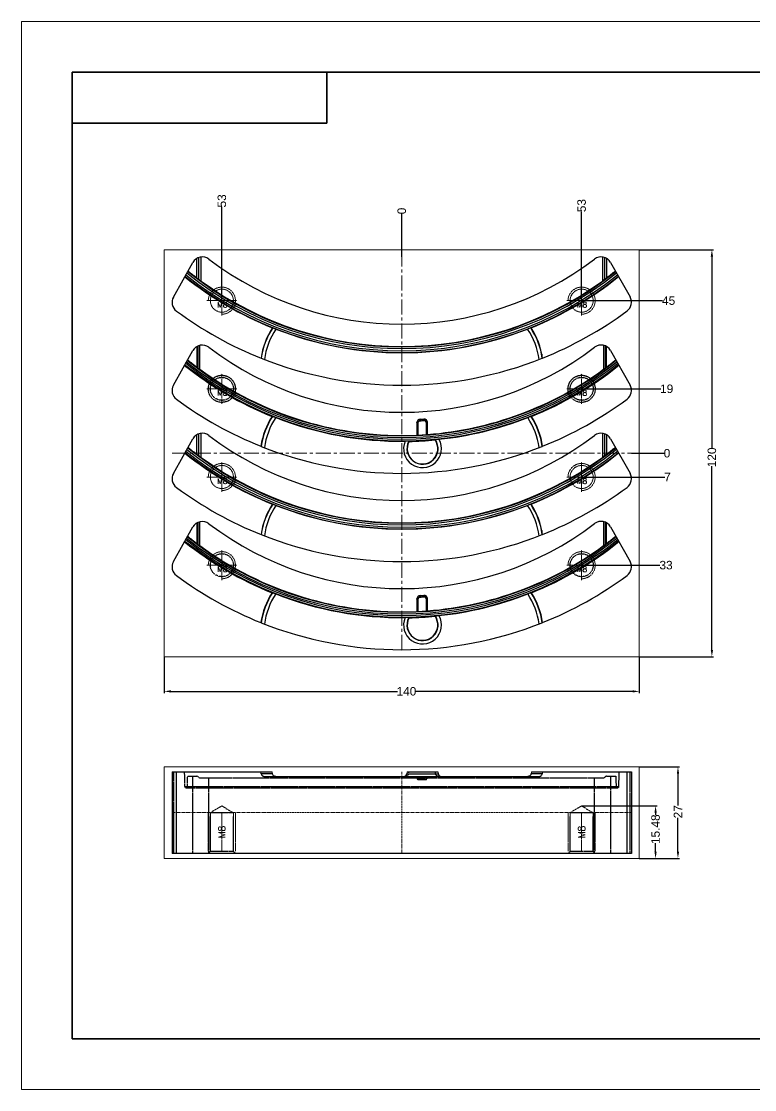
# Model space of a CAD drawing. Header units: inches. Extents: x -1272 to 960, y 895 to 1216.
# Drawn here: x -1272.2 to -1056.1, y 901 to 1216 of the extents above; entities that cross this region are included whole.
import ezdxf
from ezdxf.enums import TextEntityAlignment as Align

# ---------------------------------------------------------------- set-up
doc = ezdxf.new("R2010")
doc.units = ezdxf.units.IN
doc.header["$MEASUREMENT"] = 0
doc.linetypes.add('CENTER', pattern=[0.6, 0.375, -0.075, 0.075, -0.075])
doc.linetypes.add('HIDDEN', pattern=[0.2, 0.1, -0.1])
doc.layers.add('23', color=7, linetype='Continuous')
doc.layers.add('25', color=7, linetype='Continuous')
for name, color, linetype, lineweight in [('dim', 82, 'Continuous', 9), ('screw', 33, 'Continuous', 13), ('文字层', 3, 'Continuous', 18), ('粗实线层', 7, 'Continuous', 35), ('细实线层', 7, 'Continuous', 18)]:
    doc.layers.add(name, color=color, linetype=linetype, lineweight=lineweight)
doc.styles.get("Standard").update_dxf_attribs({"font": 'arial.ttf'})
doc.styles.add('TXT', font='txt.shx', dxfattribs={"bigfont": 'gbcbig.shx'})
doc.styles.add('标准', font='FSGB2312.ttf', dxfattribs={"width": 0.667})
doc.dimstyles.new('副本 STANDARD', dxfattribs={"dimtxt": 6, "dimasz": 4, "dimexe": 2, "dimexo": 0, "dimgap": 0, "dimtad": 0, "dimdsep": 46, "dimlunit": 6, "dimtxsty": 'Standard', "dimcen": 0, "dimclrd": 4, "dimclre": 4, "dimclrt": 6, "dimazin": 2, "dimtfac": 2, "dimtofl": 0, "dimtmove": 1, "dimatfit": 3, "dimfxl": 0, "dimtolj": 1, "dimtzin": 0, "dimarcsym": 0})

# ---------------------------------------------------------------- blocks, each defined once
blk = doc.blocks.new('screw_m8_g')
at = {"layer": 'screw', "color": 1, "linetype": 'CENTER', "ltscale": 0.248791}
for p, q in [((0, -4.4), (0, 4.4)), ((-4.4, 0), (4.4, 0))]:
    blk.add_line(p, q, dxfattribs=at)
at = {"layer": 'screw', "color": 33, "linetype": 'HIDDEN', "ltscale": 0.248791}
blk.add_circle((0, 0), 3.4, dxfattribs=at)
at = {"layer": 'screw', "color": 92, "linetype": 'HIDDEN', "ltscale": 0.248791}
blk.add_arc((0, 0), 4, 270, 180, dxfattribs=at)
at = {"layer": 'screw', "color": 6, "style": 'TXT'}
blk.add_text('M8', height=1.6, dxfattribs=at).set_placement((-1.36, -2))
blk = doc.blocks.new('*D107')
at = {"layer": 'Defpoints', "color": 0, "transparency": 16777216}
for p in [(-1090.12, 996.23), (-1090.12, 969.23), (-1078.74, 969.23)]:
    blk.add_point(p, dxfattribs=at)
at = {"layer": 'dim', "color": 4, "lineweight": -2, "transparency": 16777216}
for p, q in [((-1090.12, 996.23), (-1078.24, 996.23)), ((-1078.74, 994.23), (-1078.74, 984.79)), ((-1078.74, 971.23), (-1078.74, 981.16)), ((-1090.12, 969.23), (-1078.24, 969.23))]:
    blk.add_line(p, q, dxfattribs=at)
at = {"layer": 'dim', "color": 4, "transparency": 16777216}
for points in [[(-1079.07, 994.23), (-1078.4, 994.23), (-1078.74, 996.23)], [(-1079.07, 971.23), (-1078.4, 971.23), (-1078.74, 969.23)]]:
    blk.add_solid(points, dxfattribs=at)
at = {"layer": 'dim', "color": 6, "transparency": 16777216, "insert": (-1078.74, 982.98), "char_height": 2.5, "attachment_point": 5, "rotation": 90}
blk.add_mtext('\\A1;27', dxfattribs=at)
blk = doc.blocks.new('*D108')
at = {"layer": 'Defpoints', "color": 0, "transparency": 16777216}
for p in [(-1090.12, 1148.69), (-1068.74, 1148.69), (-1090.12, 1028.69)]:
    blk.add_point(p, dxfattribs=at)
at = {"layer": 'dim', "color": 4, "lineweight": -2, "transparency": 16777216}
for p, q in [((-1090.12, 1148.69), (-1068.24, 1148.69)), ((-1068.74, 1146.69), (-1068.74, 1090.12)), ((-1068.74, 1030.69), (-1068.74, 1084.84)), ((-1090.12, 1028.69), (-1068.24, 1028.69))]:
    blk.add_line(p, q, dxfattribs=at)
at = {"layer": 'dim', "color": 4, "transparency": 16777216}
for points in [[(-1069.07, 1146.69), (-1068.4, 1146.69), (-1068.74, 1148.69)], [(-1069.07, 1030.69), (-1068.4, 1030.69), (-1068.74, 1028.69)]]:
    blk.add_solid(points, dxfattribs=at)
at = {"layer": 'dim', "color": 6, "transparency": 16777216, "insert": (-1068.74, 1087.48), "char_height": 2.5, "attachment_point": 5, "rotation": 90}
blk.add_mtext('\\A1;120', dxfattribs=at)
blk = doc.blocks.new('*D104')
at = {"layer": 'Defpoints', "color": 0, "transparency": 16777216}
for p in [(-1230.12, 1028.69), (-1090.12, 1028.69), (-1090.12, 1018.48)]:
    blk.add_point(p, dxfattribs=at)
at = {"layer": 'dim', "color": 4, "lineweight": -2, "transparency": 16777216}
for p, q in [((-1230.12, 1028.69), (-1230.12, 1017.98)), ((-1090.12, 1028.69), (-1090.12, 1017.98)), ((-1228.12, 1018.48), (-1161.38, 1018.48)), ((-1092.12, 1018.48), (-1156.1, 1018.48))]:
    blk.add_line(p, q, dxfattribs=at)
at = {"layer": 'dim', "color": 4, "transparency": 16777216}
for points in [[(-1228.12, 1018.81), (-1228.12, 1018.14), (-1230.12, 1018.48)], [(-1092.12, 1018.81), (-1092.12, 1018.14), (-1090.12, 1018.48)]]:
    blk.add_solid(points, dxfattribs=at)
at = {"layer": 'dim', "color": 6, "transparency": 16777216, "insert": (-1158.74, 1018.48), "char_height": 2.5, "attachment_point": 5}
blk.add_mtext('\\A1;140', dxfattribs=at)
blk = doc.blocks.new('*D86')
at = {"layer": 'Defpoints', "color": 0, "transparency": 16777216}
for p in [(-1160.12, 1088.69), (-1092.44, 1088.69), (-1082.78, 1088.69)]:
    blk.add_point(p, dxfattribs=at)
at = {"layer": 'dim', "color": 4, "lineweight": -2, "transparency": 16777216}
blk.add_line((-1092.44, 1088.69), (-1082.78, 1088.69), dxfattribs=at)
at = {"layer": 'dim', "color": 6, "transparency": 16777216, "insert": (-1081.97, 1088.69), "char_height": 2.5, "attachment_point": 5}
blk.add_mtext('\\A1;0', dxfattribs=at)
blk = doc.blocks.new('*D87')
at = {"layer": 'Defpoints', "color": 0, "transparency": 16777216}
for p in [(-1160.12, 1088.69), (-1107.12, 1081.69, 0), (-1082.63, 1081.69, 0)]:
    blk.add_point(p, dxfattribs=at)
at = {"layer": 'dim', "color": 4, "lineweight": -2, "transparency": 16777216}
blk.add_line((-1107.12, 1081.69), (-1082.63, 1081.69), dxfattribs=at)
at = {"layer": 'dim', "color": 6, "transparency": 16777216, "insert": (-1081.82, 1081.69), "char_height": 2.5, "attachment_point": 5}
blk.add_mtext('\\A1;7', dxfattribs=at)
blk = doc.blocks.new('*D88')
at = {"layer": 'Defpoints', "color": 0, "transparency": 16777216}
for p in [(-1160.12, 1088.69), (-1107.12, 1055.69, 0), (-1084.03, 1055.69, 0)]:
    blk.add_point(p, dxfattribs=at)
at = {"layer": 'dim', "color": 4, "lineweight": -2, "transparency": 16777216}
blk.add_line((-1107.12, 1055.69), (-1084.03, 1055.69), dxfattribs=at)
at = {"layer": 'dim', "color": 6, "transparency": 16777216, "insert": (-1082.24, 1055.69), "char_height": 2.5, "attachment_point": 5}
blk.add_mtext('\\A1;33', dxfattribs=at)
blk = doc.blocks.new('*D89')
at = {"layer": 'Defpoints', "color": 0, "transparency": 16777216}
for p in [(-1107.12, 1107.69, 0), (-1083.74, 1107.69, 0), (-1160.12, 1088.69)]:
    blk.add_point(p, dxfattribs=at)
at = {"layer": 'dim', "color": 4, "lineweight": -2, "transparency": 16777216}
blk.add_line((-1107.12, 1107.69), (-1083.74, 1107.69), dxfattribs=at)
at = {"layer": 'dim', "color": 6, "transparency": 16777216, "insert": (-1082.06, 1107.69), "char_height": 2.5, "attachment_point": 5}
blk.add_mtext('\\A1;19', dxfattribs=at)
blk = doc.blocks.new('*D90')
at = {"layer": 'Defpoints', "color": 0, "transparency": 16777216}
for p in [(-1107.12, 1133.69, 0), (-1083.34, 1133.69, 0), (-1160.12, 1088.69)]:
    blk.add_point(p, dxfattribs=at)
at = {"layer": 'dim', "color": 4, "lineweight": -2, "transparency": 16777216}
blk.add_line((-1107.12, 1133.69), (-1083.34, 1133.69), dxfattribs=at)
at = {"layer": 'dim', "color": 6, "transparency": 16777216, "insert": (-1081.49, 1133.69), "char_height": 2.5, "attachment_point": 5}
blk.add_mtext('\\A1;45', dxfattribs=at)
blk = doc.blocks.new('*D91')
at = {"layer": 'Defpoints', "color": 0, "transparency": 16777216}
for p in [(-1160.12, 1159.31), (-1160.12, 1146.61), (-1160.12, 1088.69)]:
    blk.add_point(p, dxfattribs=at)
at = {"layer": 'dim', "color": 4, "lineweight": -2, "transparency": 16777216}
blk.add_line((-1160.12, 1146.61), (-1160.12, 1159.31), dxfattribs=at)
at = {"layer": 'dim', "color": 6, "transparency": 16777216, "insert": (-1160.12, 1160.13), "char_height": 2.5, "attachment_point": 5, "rotation": 90}
blk.add_mtext('\\A1;0', dxfattribs=at)
blk = doc.blocks.new('*D92')
at = {"layer": 'Defpoints', "color": 0, "transparency": 16777216}
for p in [(-1213.12, 1161.32, 0), (-1213.12, 1133.69, 0), (-1160.12, 1088.69)]:
    blk.add_point(p, dxfattribs=at)
at = {"layer": 'dim', "color": 4, "lineweight": -2, "transparency": 16777216}
blk.add_line((-1213.12, 1133.69), (-1213.12, 1161.32), dxfattribs=at)
at = {"layer": 'dim', "color": 6, "transparency": 16777216, "insert": (-1213.12, 1163.11), "char_height": 2.5, "attachment_point": 5, "rotation": 90}
blk.add_mtext('\\A1;53', dxfattribs=at)
blk = doc.blocks.new('*D93')
at = {"layer": 'Defpoints', "color": 0, "transparency": 16777216}
for p in [(-1107.12, 1159.92), (-1107.12, 1133.69), (-1160.12, 1088.69)]:
    blk.add_point(p, dxfattribs=at)
at = {"layer": 'dim', "color": 4, "lineweight": -2, "transparency": 16777216}
blk.add_line((-1107.12, 1133.69), (-1107.12, 1159.92), dxfattribs=at)
at = {"layer": 'dim', "color": 6, "transparency": 16777216, "insert": (-1107.12, 1161.71), "char_height": 2.5, "attachment_point": 5, "rotation": 90}
blk.add_mtext('\\A1;53', dxfattribs=at)
blk = doc.blocks.new('*D105')
at = {"layer": 'Defpoints', "color": 0, "transparency": 16777216}
for p in [(-1107.12, 984.71), (-1090.12, 969.23), (-1085.33, 969.23)]:
    blk.add_point(p, dxfattribs=at)
at = {"layer": 'dim', "color": 4, "lineweight": -2, "transparency": 16777216}
for p, q in [((-1107.12, 984.71), (-1084.83, 984.71)), ((-1085.33, 982.71), (-1085.33, 981.93)), ((-1085.33, 971.23), (-1085.33, 973.73)), ((-1090.12, 969.23), (-1084.83, 969.23))]:
    blk.add_line(p, q, dxfattribs=at)
at = {"layer": 'dim', "color": 4, "transparency": 16777216}
for points in [[(-1085.67, 982.71), (-1085, 982.71), (-1085.33, 984.71)], [(-1085.67, 971.23), (-1085, 971.23), (-1085.33, 969.23)]]:
    blk.add_solid(points, dxfattribs=at)
at = {"layer": 'dim', "color": 6, "transparency": 16777216, "insert": (-1085.33, 977.83), "char_height": 2.5, "attachment_point": 5, "rotation": 90}
blk.add_mtext('\\A1;15.48', dxfattribs=at)
blk = doc.blocks.new('A4图框')
at = {"layer": '粗实线层'}
for p, q in [((-138.5, 95), (-138.5, -95)), ((138.5, 95), (-138.5, 95)), ((-88.5, 95), (-88.5, 85)), ((-88.5, 85), (-138.5, 85)), ((-138.5, -95), (138.5, -95))]:
    blk.add_line(p, q, dxfattribs=at)
at = {"layer": '细实线层'}
for p, q in [((148.5, 105), (-148.5, 105)), ((-148.5, 105), (-148.5, -105)), ((-148.5, -105), (148.5, -105))]:
    blk.add_line(p, q, dxfattribs=at)
at = {"layer": '文字层', "style": '标准', "width": 0.667}
blk.add_attdef('图纸编号', text='', height=5.19, rotation=180, dxfattribs=at).set_placement((-113.41, 90), align=Align.MIDDLE_CENTER)

msp = doc.modelspace()

# ---------------------------------------------------------------- linework, layer by layer
at = {"layer": '23', "color": 2, "linetype": 'Continuous'}
for p, q in [((-1227.389, 1134.755, 0), (-1221.652, 1144.952, 0)), ((-1098.588, 1144.98, 0), (-1092.851, 1134.782, 0)), ((-1227.389, 1082.755, 0), (-1221.652, 1092.952, 0)), ((-1098.588, 1092.98, 0), (-1092.851, 1082.782, 0))]:
    msp.add_line(p, q, dxfattribs=at)
at = {"layer": '23', "color": 7, "linetype": 'Continuous'}
for p, q in [((-1220.594, 1146.074, 0), (-1220.594, 1140.498, 0)), ((-1219.931, 1139.985, 0), (-1219.931, 1146.4, 0)), ((-1219.268, 1139.48, 0), (-1219.268, 1146.557, 0)), ((-1101.003, 1146.589, 0), (-1101.003, 1139.484, 0)), ((-1100.34, 1146.438, 0), (-1100.34, 1139.988, 0)), ((-1099.678, 1140.502, 0), (-1099.678, 1146.122, 0)), ((-1198.219, 1125.67, 0), (-1198.148, 1125.652, 0)), ((-1122.087, 1125.669, 0), (-1122.016, 1125.686, 0)), ((-1201.522, 1117.69, 0), (-1201.588, 1117.717, 0)), ((-1118.639, 1117.736, 0), (-1118.706, 1117.71, 0)), ((-1220.594, 1094.074, 0), (-1220.594, 1088.498, 0)), ((-1219.931, 1087.985, 0), (-1219.931, 1094.4, 0)), ((-1219.268, 1087.48, 0), (-1219.268, 1094.557, 0)), ((-1101.003, 1094.589, 0), (-1101.003, 1087.484, 0)), ((-1100.34, 1094.438, 0), (-1100.34, 1087.988, 0)), ((-1099.678, 1088.502, 0), (-1099.678, 1094.122, 0)), ((-1198.219, 1073.67, 0), (-1198.148, 1073.652, 0)), ((-1122.087, 1073.669, 0), (-1122.016, 1073.686, 0)), ((-1201.522, 1065.69, 0), (-1201.588, 1065.717, 0)), ((-1118.639, 1065.736, 0), (-1118.706, 1065.71, 0))]:
    msp.add_line(p, q, dxfattribs=at)
at = {"layer": '23', "color": 2, "linetype": 'Continuous'}
for centre, radius, start, end in [((-1101.377, 1143.411, 0), 3.2, 29.3628, 127.32513), ((-1218.863, 1143.383, 0), 3.2, 52.70186, 150.6372), ((-1160.138, 1220.476, 0), 93.711, 232.70186, 307.32513), ((-1224.6, 1133.186, 0), 3.2, 150.6372, 233.55477), ((-1095.64, 1133.213, 0), 3.2, 306.46929, 29.3628), ((-1160.138, 1220.476, 0), 111.711, 233.55477, 248.21987), ((-1160.138, 1220.476, 0), 111.711, 291.80711, 306.46929), ((-1160.138, 1220.476, 0), 111.711, 248.25649, 291.7705), ((-1218.863, 1091.383, 0), 3.2, 52.70186, 150.6372), ((-1160.138, 1168.476, 0), 93.711, 232.70186, 307.32513), ((-1101.377, 1091.411, 0), 3.2, 29.3628, 127.32513), ((-1224.6, 1081.186, 0), 3.2, 150.6372, 233.55477), ((-1095.64, 1081.213, 0), 3.2, 306.46929, 29.3628), ((-1160.138, 1168.476, 0), 111.711, 233.55477, 248.21987), ((-1160.138, 1168.476, 0), 111.711, 291.80711, 306.46929), ((-1160.138, 1168.476, 0), 111.711, 248.25649, 291.7705)]:
    msp.add_arc(centre, radius, start, end, dxfattribs=at)
at = {"layer": '23', "color": 7, "linetype": 'Continuous'}
for centre, radius, start, end in [((-1160.138, 1220.476, 0), 102.168, 231.29833, 248.11592), ((-1160.138, 1220.476, 0), 102.057, 231.29322, 308.73249), ((-1160.138, 1220.476, 0), 101.558, 231.24168, 308.78417), ((-1160.138, 1220.476, 0), 100.92, 231.18179, 308.84423), ((-1160.138, 1220.476, 0), 100.421, 231.13434, 308.89181), ((-1160.138, 1220.476, 0), 100.256, 231.11861, 232.91394), ((-1160.138, 1220.476, 0), 102.168, 291.90885, 308.72736), ((-1160.138, 1220.476, 0), 100.256, 307.08936, 308.90759), ((-1160.138, 1220.476, 0), 100.283, 233.86882, 306.13444), ((-1179.577, 1113.537, 0), 22.243, 146.94243, 171.72289), ((-1179.577, 1113.537, 0), 22.173, 146.87977, 171.76591), ((-1179.577, 1113.537, 0), 21.189, 146.27466, 172.39377), ((-1160.138, 1220.476, 0), 102.136, 248.72374, 291.30095), ((-1140.647, 1113.537, 0), 21.189, 7.65834, 33.77733), ((-1140.647, 1113.537, 0), 22.173, 8.28503, 33.17095), ((-1140.647, 1113.537, 0), 22.243, 8.32796, 33.10821), ((-1160.138, 1168.476, 0), 100.421, 231.13434, 308.89181), ((-1160.138, 1168.476, 0), 100.256, 231.11861, 232.91394), ((-1160.138, 1168.476, 0), 100.256, 307.08936, 308.90759), ((-1160.138, 1168.476, 0), 102.168, 231.29833, 248.11592), ((-1160.138, 1168.476, 0), 102.057, 231.29322, 308.73249), ((-1160.138, 1168.476, 0), 101.558, 231.24168, 308.78417), ((-1160.138, 1168.476, 0), 100.92, 231.18179, 308.84423), ((-1160.138, 1168.476, 0), 100.283, 233.86882, 306.13444), ((-1160.138, 1168.476, 0), 102.168, 291.90885, 308.72736), ((-1179.577, 1061.537, 0), 22.243, 146.94243, 171.72289), ((-1179.577, 1061.537, 0), 22.173, 146.87977, 171.76591), ((-1179.577, 1061.537, 0), 21.189, 146.27466, 172.39377), ((-1160.138, 1168.476, 0), 102.136, 248.72374, 291.30095), ((-1140.647, 1061.537, 0), 21.189, 7.65834, 33.77733), ((-1140.647, 1061.537, 0), 22.173, 8.28503, 33.17095), ((-1140.647, 1061.537, 0), 22.243, 8.32796, 33.10821)]:
    msp.add_arc(centre, radius, start, end, dxfattribs=at)
for points, knots in [([(-1220.594, 1140.498, 0), (-1220.535, 1140.454, 0), (-1220.313, 1140.284, 0), (-1220.092, 1140.113, 0), (-1219.931, 1139.985, 0)], [0, 0, 0, 0, 0.2639902, 1, 1, 1, 1]), ([(-1100.34, 1139.988, 0), (-1100.29, 1140.028, 0), (-1100.071, 1140.202, 0), (-1099.849, 1140.372, 0), (-1099.678, 1140.502, 0)], [0, 0, 0, 0, 0.2296218, 1, 1, 1, 1]), ([(-1219.931, 1139.985, 0), (-1219.882, 1139.945, 0), (-1219.663, 1139.773, 0), (-1219.441, 1139.607, 0), (-1219.268, 1139.48, 0)], [0, 0, 0, 0, 0.2296091, 1, 1, 1, 1]), ([(-1101.003, 1139.484, 0), (-1100.944, 1139.527, 0), (-1100.721, 1139.692, 0), (-1100.5, 1139.861, 0), (-1100.34, 1139.988, 0)], [0, 0, 0, 0, 0.264105, 1, 1, 1, 1]), ([(-1197.2, 1125.301, 0), (-1197.308, 1125.343, 0), (-1197.511, 1125.422, 0), (-1197.788, 1125.526, 0), (-1197.98, 1125.597, 0), (-1198.093, 1125.636, 0), (-1198.132, 1125.648, 0), (-1198.148, 1125.652, 0)], [0, 0, 0, 0, 0.3435356, 0.647812, 0.8763888, 0.952732, 1, 1, 1, 1]), ([(-1122.087, 1125.669, 0), (-1122.103, 1125.665, 0), (-1122.143, 1125.652, 0), (-1122.255, 1125.614, 0), (-1122.448, 1125.543, 0), (-1122.724, 1125.438, 0), (-1122.928, 1125.359, 0), (-1123.036, 1125.317, 0)], [0, 0, 0, 0, 0.0472724, 0.1236212, 0.3522063, 0.6564771, 1, 1, 1, 1]), ([(-1220.594, 1088.498, 0), (-1220.535, 1088.454, 0), (-1220.313, 1088.284, 0), (-1220.092, 1088.113, 0), (-1219.931, 1087.985, 0)], [0, 0, 0, 0, 0.2639902, 1, 1, 1, 1]), ([(-1219.931, 1087.985, 0), (-1219.882, 1087.945, 0), (-1219.663, 1087.773, 0), (-1219.441, 1087.607, 0), (-1219.268, 1087.48, 0)], [0, 0, 0, 0, 0.2296091, 1, 1, 1, 1]), ([(-1101.003, 1087.484, 0), (-1100.944, 1087.527, 0), (-1100.721, 1087.692, 0), (-1100.5, 1087.861, 0), (-1100.34, 1087.988, 0)], [0, 0, 0, 0, 0.264105, 1, 1, 1, 1]), ([(-1100.34, 1087.988, 0), (-1100.29, 1088.028, 0), (-1100.071, 1088.202, 0), (-1099.849, 1088.372, 0), (-1099.678, 1088.502, 0)], [0, 0, 0, 0, 0.2296218, 1, 1, 1, 1]), ([(-1197.2, 1073.301, 0), (-1197.308, 1073.343, 0), (-1197.511, 1073.422, 0), (-1197.788, 1073.526, 0), (-1197.98, 1073.597, 0), (-1198.093, 1073.636, 0), (-1198.132, 1073.648, 0), (-1198.148, 1073.652, 0)], [0, 0, 0, 0, 0.3435356, 0.647812, 0.8763888, 0.952732, 1, 1, 1, 1]), ([(-1122.087, 1073.669, 0), (-1122.103, 1073.665, 0), (-1122.143, 1073.652, 0), (-1122.255, 1073.614, 0), (-1122.448, 1073.543, 0), (-1122.724, 1073.438, 0), (-1122.928, 1073.359, 0), (-1123.036, 1073.317, 0)], [0, 0, 0, 0, 0.0472724, 0.1236212, 0.3522063, 0.6564771, 1, 1, 1, 1])]:
    msp.add_open_spline(points, degree=3, knots=knots, dxfattribs=at)
at = {"layer": '25', "color": 2, "linetype": 'Continuous'}
for p, q in [((-1227.389, 1108.755, 0), (-1221.652, 1118.952, 0)), ((-1098.588, 1118.98, 0), (-1092.851, 1108.782, 0)), ((-1227.389, 1056.755, 0), (-1221.652, 1066.952, 0)), ((-1098.588, 1066.98, 0), (-1092.851, 1056.782, 0))]:
    msp.add_line(p, q, dxfattribs=at)
at = {"layer": '25', "color": 7, "linetype": 'Continuous'}
for p, q in [((-1220.504, 1120.13, 0), (-1220.504, 1114.125, 0)), ((-1220.071, 1113.785, 0), (-1220.071, 1120.346, 0)), ((-1219.638, 1113.449, 0), (-1219.638, 1120.488, 0)), ((-1100.638, 1120.524, 0), (-1100.638, 1113.449, 0)), ((-1100.205, 1120.389, 0), (-1100.205, 1113.785, 0)), ((-1099.772, 1114.125, 0), (-1099.772, 1120.179, 0)), ((-1198.228, 1099.528, 0), (-1198.334, 1099.54, 0)), ((-1121.901, 1099.557, 0), (-1122.007, 1099.545, 0)), ((-1155.639, 1097.692, 0), (-1155.67, 1097.721, 0)), ((-1155.67, 1097.721, 0), (-1155.67, 1094.049, 0)), ((-1155.639, 1097.692, 0), (-1155.245, 1097.692, 0)), ((-1155.639, 1097.692, 0), (-1155.639, 1094.041, 0)), ((-1155.245, 1094.042, 0), (-1155.245, 1097.692, 0)), ((-1154.74, 1098.704, 0), (-1154.71, 1098.675, 0)), ((-1154.687, 1098.282, 0), (-1154.71, 1098.675, 0)), ((-1153.629, 1098.742, 0), (-1153.599, 1098.775, 0)), ((-1153.629, 1098.742, 0), (-1153.602, 1098.349, 0)), ((-1152.971, 1097.76, 0), (-1152.578, 1097.76, 0)), ((-1152.971, 1097.76, 0), (-1152.971, 1094.179, 0)), ((-1152.547, 1097.793, 0), (-1152.578, 1097.76, 0)), ((-1152.578, 1094.225, 0), (-1152.578, 1097.76, 0)), ((-1152.547, 1094.236, 0), (-1152.547, 1097.793, 0)), ((-1155.639, 1094.041, 0), (-1155.67, 1094.049, 0)), ((-1152.547, 1094.236, 0), (-1152.578, 1094.225, 0)), ((-1201.522, 1090.712, 0), (-1201.613, 1090.749, 0)), ((-1158.054, 1092.194, 0), (-1157.96, 1092.167, 0)), ((-1150.314, 1092.617, 0), (-1150.224, 1092.654, 0)), ((-1118.614, 1090.768, 0), (-1118.706, 1090.732, 0)), ((-1220.504, 1068.13, 0), (-1220.504, 1062.125, 0)), ((-1220.071, 1061.785, 0), (-1220.071, 1068.346, 0)), ((-1219.638, 1061.449, 0), (-1219.638, 1068.488, 0)), ((-1100.638, 1068.524, 0), (-1100.638, 1061.449, 0)), ((-1100.205, 1068.389, 0), (-1100.205, 1061.785, 0)), ((-1099.772, 1062.125, 0), (-1099.772, 1068.179, 0)), ((-1198.228, 1047.528, 0), (-1198.334, 1047.54, 0)), ((-1154.74, 1046.704, 0), (-1154.71, 1046.675, 0)), ((-1154.687, 1046.282, 0), (-1154.71, 1046.675, 0)), ((-1153.629, 1046.742, 0), (-1153.599, 1046.775, 0)), ((-1153.629, 1046.742, 0), (-1153.602, 1046.349, 0)), ((-1121.901, 1047.557, 0), (-1122.007, 1047.545, 0)), ((-1155.639, 1045.692, 0), (-1155.67, 1045.721, 0)), ((-1155.67, 1045.721, 0), (-1155.67, 1042.049, 0)), ((-1155.639, 1045.692, 0), (-1155.245, 1045.692, 0)), ((-1155.639, 1045.692, 0), (-1155.639, 1042.041, 0)), ((-1155.245, 1042.042, 0), (-1155.245, 1045.692, 0)), ((-1152.971, 1045.76, 0), (-1152.578, 1045.76, 0)), ((-1152.971, 1045.76, 0), (-1152.971, 1042.179, 0)), ((-1152.547, 1045.793, 0), (-1152.578, 1045.76, 0)), ((-1152.578, 1042.225, 0), (-1152.578, 1045.76, 0)), ((-1152.547, 1042.236, 0), (-1152.547, 1045.793, 0)), ((-1158.054, 1040.194, 0), (-1157.96, 1040.167, 0)), ((-1155.639, 1042.041, 0), (-1155.67, 1042.049, 0)), ((-1152.547, 1042.236, 0), (-1152.578, 1042.225, 0)), ((-1150.314, 1040.617, 0), (-1150.224, 1040.654, 0)), ((-1201.522, 1038.712, 0), (-1201.613, 1038.749, 0)), ((-1118.614, 1038.768, 0), (-1118.706, 1038.732, 0)), ((-1227.8, 994.756), (-1227.8, 970.71)), ((-1227.8, 994.756), (-1198.334, 994.756)), ((-1226.501, 970.71), (-1226.501, 994.756)), ((-1201.522, 994.213), (-1201.613, 994.756)), ((-1198.228, 994.213), (-1201.522, 994.213)), ((-1200.579, 993.386), (-1119.648, 993.386)), ((-1198.228, 994.213), (-1198.334, 994.756)), ((-1158.498, 994.756), (-1158.594, 994.213)), ((-1158.594, 994.213), (-1149.402, 994.213)), ((-1158.498, 994.756), (-1149.498, 994.756)), ((-1149.498, 994.756), (-1149.402, 994.213)), ((-1121.901, 994.756), (-1122.007, 994.213)), ((-1118.706, 994.213), (-1122.007, 994.213)), ((-1121.901, 994.756), (-1092.44, 994.756)), ((-1118.614, 994.756), (-1118.706, 994.213)), ((-1093.738, 970.71), (-1093.738, 994.756)), ((-1092.44, 994.756), (-1092.44, 970.71)), ((-1092.44, 970.71), (-1227.8, 970.71))]:
    msp.add_line(p, q, dxfattribs=at)
at = {"layer": '25', "color": 8, "linetype": 'HIDDEN'}
for p, q in [((-1227.389, 994.756), (-1227.389, 970.71)), ((-1223.99, 990.463), (-1224.101, 994.756)), ((-1223.27, 990.463), (-1223.191, 993.501)), ((-1223.191, 993.501), (-1220.504, 993.501)), ((-1221.652, 970.71), (-1221.652, 993.501)), ((-1219.638, 993.001), (-1100.638, 993.001)), ((-1216.924, 970.71), (-1216.924, 993.001)), ((-1158.054, 994.213), (-1157.96, 994.756)), ((-1155.639, 992.827), (-1155.67, 993.001)), ((-1155.245, 992.496), (-1152.971, 992.496)), ((-1154.74, 993.001), (-1154.71, 992.827)), ((-1153.629, 992.827), (-1154.71, 992.827)), ((-1153.629, 992.827), (-1153.599, 993.001)), ((-1152.547, 993.001), (-1152.578, 992.827)), ((-1150.314, 994.756), (-1150.224, 994.213)), ((-1103.318, 970.71), (-1103.318, 993.001)), ((-1099.772, 993.501), (-1097.049, 993.501)), ((-1098.588, 993.501), (-1098.588, 970.71)), ((-1097.049, 993.501), (-1096.97, 990.463)), ((-1096.139, 994.756), (-1096.251, 990.463)), ((-1092.851, 970.71), (-1092.851, 994.756)), ((-1223.99, 990.463), (-1096.251, 990.463)), ((-1223.742, 989.989), (-1096.499, 989.989)), ((-1213.12, 984.71), (-1216.52, 982.667)), ((-1213.12, 984.71), (-1209.72, 982.667)), ((-1107.12, 984.71), (-1110.52, 982.667)), ((-1107.12, 984.71), (-1103.72, 982.667)), ((-1209.72, 982.667), (-1216.52, 982.667)), ((-1216.52, 971.31), (-1216.52, 981.71)), ((-1209.72, 971.31), (-1209.72, 981.71)), ((-1103.72, 982.667), (-1110.52, 982.667)), ((-1110.52, 971.31), (-1110.52, 981.71)), ((-1103.72, 971.31), (-1103.72, 981.71)), ((-1216.52, 971.31), (-1217.12, 970.71)), ((-1209.72, 971.31), (-1216.52, 971.31)), ((-1209.72, 971.31), (-1209.12, 970.71)), ((-1110.52, 971.31), (-1111.12, 970.71)), ((-1103.72, 971.31), (-1110.52, 971.31)), ((-1103.72, 971.31), (-1103.12, 970.71))]:
    msp.add_line(p, q, dxfattribs=at)
for centre, radius in [((-1213.12, 1107.688, 0), 4), ((-1213.12, 1107.688, 0), 3.4), ((-1107.12, 1107.688, 0), 4), ((-1107.12, 1107.688, 0), 3.4), ((-1213.12, 1055.688, 0), 3.4), ((-1107.12, 1055.688, 0), 3.4)]:
    msp.add_circle(centre, radius, dxfattribs=at)
at = {"layer": '25', "color": 2, "linetype": 'Continuous'}
for centre, radius, start, end in [((-1218.863, 1117.383, 0), 3.2, 52.70186, 150.6372), ((-1160.138, 1194.476, 0), 93.711, 232.70186, 307.32513), ((-1101.377, 1117.411, 0), 3.2, 29.3628, 127.32513), ((-1224.6, 1107.186, 0), 3.2, 150.6372, 233.55477), ((-1095.64, 1107.213, 0), 3.2, 306.46929, 29.3628), ((-1160.138, 1194.476, 0), 111.711, 233.55477, 248.20592), ((-1160.138, 1194.476, 0), 111.711, 291.82106, 306.46929), ((-1160.138, 1194.476, 0), 111.711, 248.25649, 291.7705), ((-1218.863, 1065.383, 0), 3.2, 52.70186, 150.6372), ((-1160.138, 1142.476, 0), 93.711, 232.70186, 307.32513), ((-1101.377, 1065.411, 0), 3.2, 29.3628, 127.32513), ((-1224.6, 1055.186, 0), 3.2, 150.6372, 233.55477), ((-1095.64, 1055.213, 0), 3.2, 306.46929, 29.3628), ((-1160.138, 1142.476, 0), 111.711, 233.55477, 248.20592), ((-1160.138, 1142.476, 0), 111.711, 291.82106, 306.46929), ((-1160.138, 1142.476, 0), 111.711, 248.25649, 291.7705)]:
    msp.add_arc(centre, radius, start, end, dxfattribs=at)
at = {"layer": '25', "color": 7, "linetype": 'Continuous'}
for centre, radius, start, end in [((-1160.138, 1194.476, 0), 101.607, 231.2463, 308.77954), ((-1160.138, 1194.476, 0), 101.159, 231.20428, 308.82167), ((-1160.138, 1194.476, 0), 100.659, 231.15706, 308.86903), ((-1160.138, 1194.476, 0), 100.5, 231.1419, 233.08304), ((-1160.138, 1194.476, 0), 100.5, 306.91696, 308.88423), ((-1160.138, 1194.476, 0), 102.331, 231.31336, 248.08315), ((-1160.138, 1194.476, 0), 102.106, 231.29263, 308.73308), ((-1160.138, 1194.476, 0), 100.526, 233.70908, 272.54773), ((-1160.138, 1194.476, 0), 100.526, 274.33094, 306.29092), ((-1160.138, 1194.476, 0), 102.331, 291.94166, 308.71229), ((-1179.577, 1087.537, 0), 22.269, 147.38357, 171.70654), ((-1179.577, 1087.537, 0), 22.173, 147.26168, 171.76591), ((-1140.647, 1087.537, 0), 22.173, 8.28503, 32.78901), ((-1140.647, 1087.537, 0), 22.269, 8.34428, 32.667), ((-1179.577, 1087.537, 0), 21.189, 146.61608, 172.39377), ((-1160.138, 1194.476, 0), 102.26, 248.7087, 270.5638), ((-1154.64, 1097.679, 0), 0.999, 93.98639, 179.25661), ((-1160.138, 1194.476, 0), 95.924, 273.22593, 273.90912), ((-1160.138, 1194.476, 0), 95.954, 273.24312, 273.88966), ((-1160.138, 1194.476, 0), 96.348, 273.24312, 273.88966), ((-1153.573, 1097.748, 0), 0.995, 0.64843, 93.24135), ((-1160.138, 1194.476, 0), 102.26, 276.16497, 291.31603), ((-1140.647, 1087.537, 0), 21.189, 7.65834, 33.43588), ((-1160.138, 1194.476, 0), 100.553, 272.78931, 274.08715), ((-1153.998, 1090.033, 0), 5.581, 156.91201, 29.81676), ((-1153.998, 1090.033, 0), 4.596, 151.94672, 34.78204), ((-1153.998, 1090.033, 0), 4.5, 151.6787, 35.05007), ((-1160.138, 1194.476, 0), 102.331, 271.21987, 275.50889), ((-1160.138, 1142.476, 0), 102.331, 231.31336, 248.08315), ((-1160.138, 1142.476, 0), 102.106, 231.29263, 308.73308), ((-1160.138, 1142.476, 0), 101.607, 231.2463, 308.77954), ((-1160.138, 1142.476, 0), 101.159, 231.20428, 308.82167), ((-1160.138, 1142.476, 0), 100.659, 231.15706, 308.86903), ((-1160.138, 1142.476, 0), 100.5, 231.1419, 233.08304), ((-1160.138, 1142.476, 0), 102.331, 291.94166, 308.71229), ((-1160.138, 1142.476, 0), 100.5, 306.91696, 308.88423), ((-1160.138, 1142.476, 0), 100.526, 233.70908, 272.54773), ((-1160.138, 1142.476, 0), 100.526, 274.33094, 306.29092), ((-1179.577, 1035.537, 0), 22.269, 147.38357, 171.70654), ((-1179.577, 1035.537, 0), 22.173, 147.26168, 171.76591), ((-1179.577, 1035.537, 0), 21.189, 146.61608, 172.39377), ((-1160.138, 1142.476, 0), 102.26, 248.7087, 270.5638), ((-1154.64, 1045.679, 0), 0.999, 93.98639, 179.25661), ((-1160.138, 1142.476, 0), 95.924, 273.22593, 273.90912), ((-1160.138, 1142.476, 0), 95.954, 273.24312, 273.88966), ((-1160.138, 1142.476, 0), 96.348, 273.24312, 273.88966), ((-1153.573, 1045.748, 0), 0.995, 0.64843, 93.24135), ((-1160.138, 1142.476, 0), 102.26, 276.16497, 291.31603), ((-1140.647, 1035.537, 0), 21.189, 7.65834, 33.43588), ((-1140.647, 1035.537, 0), 22.173, 8.28503, 32.78901), ((-1140.647, 1035.537, 0), 22.269, 8.34428, 32.667), ((-1153.998, 1038.033, 0), 5.581, 156.91201, 29.81676), ((-1153.998, 1038.033, 0), 4.596, 151.94672, 34.78204), ((-1153.998, 1038.033, 0), 4.5, 151.6787, 35.05007), ((-1160.138, 1142.476, 0), 102.331, 271.21987, 275.50889), ((-1160.138, 1142.476, 0), 100.553, 272.78931, 274.08715), ((-1159.579, 994.386), 1, 270, 350), ((-1148.418, 994.386), 1, 190, 270)]:
    msp.add_arc(centre, radius, start, end, dxfattribs=at)
at = {"layer": '25', "color": 8, "linetype": 'HIDDEN'}
for centre, radius, start, end in [((-1220.504, 993.001), 0.5, 30, 90), ((-1219.638, 993.501), 0.5, 210, 270), ((-1155.245, 992.896), 0.4, 190, 270), ((-1152.971, 992.896), 0.4, 270, 350), ((-1100.638, 993.501), 0.5, 270, 330), ((-1099.772, 993.001), 0.5, 90, 150)]:
    msp.add_arc(centre, radius, start, end, dxfattribs=at)
at = {"layer": '25', "color": 7, "linetype": 'Continuous'}
for points, knots in [([(-1220.504, 1114.125, 0), (-1220.423, 1114.064, 0), (-1220.277, 1113.953, 0), (-1220.134, 1113.839, 0), (-1220.071, 1113.785, 0)], [0, 0, 0, 0, 0.5528843, 1, 1, 1, 1]), ([(-1220.071, 1113.785, 0), (-1220.009, 1113.732, 0), (-1219.866, 1113.619, 0), (-1219.72, 1113.509, 0), (-1219.638, 1113.449, 0)], [0, 0, 0, 0, 0.4469564, 1, 1, 1, 1]), ([(-1100.638, 1113.449, 0), (-1100.557, 1113.509, 0), (-1100.411, 1113.619, 0), (-1100.267, 1113.732, 0), (-1100.205, 1113.785, 0)], [0, 0, 0, 0, 0.5530373, 1, 1, 1, 1]), ([(-1100.205, 1113.785, 0), (-1100.143, 1113.839, 0), (-1099.999, 1113.953, 0), (-1099.853, 1114.064, 0), (-1099.772, 1114.125, 0)], [0, 0, 0, 0, 0.4471102, 1, 1, 1, 1]), ([(-1197.27, 1099.196, 0), (-1197.378, 1099.238, 0), (-1197.582, 1099.316, 0), (-1197.827, 1099.405, 0), (-1197.998, 1099.463, 0), (-1198.096, 1099.495, 0), (-1198.171, 1099.516, 0), (-1198.212, 1099.526, 0), (-1198.228, 1099.528, 0)], [0, 0, 0, 0, 0.3425904, 0.6460864, 0.7717072, 0.8747037, 0.9516208, 1, 1, 1, 1]), ([(-1122.007, 1099.545, 0), (-1122.023, 1099.543, 0), (-1122.065, 1099.533, 0), (-1122.139, 1099.512, 0), (-1122.237, 1099.48, 0), (-1122.408, 1099.422, 0), (-1122.653, 1099.332, 0), (-1122.858, 1099.254, 0), (-1122.966, 1099.212, 0)], [0, 0, 0, 0, 0.0483848, 0.1253082, 0.2283103, 0.3539339, 0.6574233, 1, 1, 1, 1]), ([(-1154.74, 1098.704, 0), (-1154.864, 1098.697, 0), (-1155.111, 1098.637, 0), (-1155.42, 1098.415, 0), (-1155.623, 1098.094, 0), (-1155.67, 1097.844, 0), (-1155.67, 1097.721, 0)], [0, 0, 0, 0, 0.2500545, 0.4999992, 0.7499432, 1, 1, 1, 1]), ([(-1155.245, 1097.692, 0), (-1155.244, 1097.766, 0), (-1155.218, 1097.916, 0), (-1155.095, 1098.108, 0), (-1154.91, 1098.242, 0), (-1154.762, 1098.276, 0), (-1154.687, 1098.282, 0)], [0, 0, 0, 0, 0.2500355, 0.5000124, 0.7499842, 1, 1, 1, 1]), ([(-1153.602, 1098.349, 0), (-1153.523, 1098.354, 0), (-1153.36, 1098.33, 0), (-1153.153, 1098.198, 0), (-1153.008, 1098, 0), (-1152.972, 1097.839, 0), (-1152.971, 1097.76, 0)], [0, 0, 0, 0, 0.2499068, 0.4999948, 0.7500876, 1, 1, 1, 1]), ([(-1152.547, 1097.793, 0), (-1152.547, 1097.927, 0), (-1152.601, 1098.197, 0), (-1152.838, 1098.535, 0), (-1153.191, 1098.749, 0), (-1153.465, 1098.784, 0), (-1153.599, 1098.775, 0)], [0, 0, 0, 0, 0.2500725, 0.4999994, 0.749926, 1, 1, 1, 1]), ([(-1155.639, 1094.041, 0), (-1155.623, 1094.037, 0), (-1155.577, 1094.036, 0), (-1155.492, 1094.034, 0), (-1155.376, 1094.037, 0), (-1155.291, 1094.04, 0), (-1155.245, 1094.042, 0)], [0, 0, 0, 0, 0.1210663, 0.3476299, 0.6528872, 1, 1, 1, 1]), ([(-1152.971, 1094.179, 0), (-1152.926, 1094.182, 0), (-1152.84, 1094.189, 0), (-1152.724, 1094.2, 0), (-1152.639, 1094.212, 0), (-1152.593, 1094.219, 0), (-1152.578, 1094.225, 0)], [0, 0, 0, 0, 0.3458402, 0.6503465, 0.8773249, 1, 1, 1, 1]), ([(-1158.054, 1092.194, 0), (-1158.071, 1092.199, 0), (-1158.116, 1092.204, 0), (-1158.199, 1092.21, 0), (-1158.312, 1092.215, 0), (-1158.505, 1092.22, 0), (-1158.781, 1092.223, 0), (-1159.011, 1092.222, 0), (-1159.132, 1092.221, 0)], [0, 0, 0, 0, 0.0471853, 0.1261698, 0.2325157, 0.3609007, 0.6641794, 1, 1, 1, 1]), ([(-1149.156, 1092.807, 0), (-1149.276, 1092.794, 0), (-1149.505, 1092.768, 0), (-1149.779, 1092.733, 0), (-1149.97, 1092.705, 0), (-1150.082, 1092.688, 0), (-1150.163, 1092.671, 0), (-1150.208, 1092.661, 0), (-1150.224, 1092.654, 0)], [0, 0, 0, 0, 0.3358152, 0.6390953, 0.7674829, 0.8738298, 0.9528145, 1, 1, 1, 1]), ([(-1220.504, 1062.125, 0), (-1220.423, 1062.064, 0), (-1220.277, 1061.953, 0), (-1220.134, 1061.839, 0), (-1220.071, 1061.785, 0)], [0, 0, 0, 0, 0.5528843, 1, 1, 1, 1]), ([(-1220.071, 1061.785, 0), (-1220.009, 1061.732, 0), (-1219.866, 1061.619, 0), (-1219.72, 1061.509, 0), (-1219.638, 1061.449, 0)], [0, 0, 0, 0, 0.4469564, 1, 1, 1, 1]), ([(-1100.638, 1061.449, 0), (-1100.557, 1061.509, 0), (-1100.411, 1061.619, 0), (-1100.267, 1061.732, 0), (-1100.205, 1061.785, 0)], [0, 0, 0, 0, 0.5530373, 1, 1, 1, 1]), ([(-1100.205, 1061.785, 0), (-1100.143, 1061.839, 0), (-1099.999, 1061.953, 0), (-1099.853, 1062.064, 0), (-1099.772, 1062.125, 0)], [0, 0, 0, 0, 0.4471102, 1, 1, 1, 1]), ([(-1197.27, 1047.196, 0), (-1197.378, 1047.238, 0), (-1197.582, 1047.316, 0), (-1197.827, 1047.405, 0), (-1197.998, 1047.463, 0), (-1198.096, 1047.495, 0), (-1198.171, 1047.516, 0), (-1198.212, 1047.526, 0), (-1198.228, 1047.528, 0)], [0, 0, 0, 0, 0.3425904, 0.6460864, 0.7717072, 0.8747037, 0.9516208, 1, 1, 1, 1]), ([(-1154.74, 1046.704, 0), (-1154.864, 1046.697, 0), (-1155.111, 1046.637, 0), (-1155.42, 1046.415, 0), (-1155.623, 1046.094, 0), (-1155.67, 1045.844, 0), (-1155.67, 1045.721, 0)], [0, 0, 0, 0, 0.2500545, 0.4999992, 0.7499432, 1, 1, 1, 1]), ([(-1155.245, 1045.692, 0), (-1155.244, 1045.766, 0), (-1155.218, 1045.916, 0), (-1155.095, 1046.108, 0), (-1154.91, 1046.242, 0), (-1154.762, 1046.276, 0), (-1154.687, 1046.282, 0)], [0, 0, 0, 0, 0.2500355, 0.5000124, 0.7499842, 1, 1, 1, 1]), ([(-1153.602, 1046.349, 0), (-1153.523, 1046.354, 0), (-1153.36, 1046.33, 0), (-1153.153, 1046.198, 0), (-1153.008, 1046, 0), (-1152.972, 1045.839, 0), (-1152.971, 1045.76, 0)], [0, 0, 0, 0, 0.2499068, 0.4999948, 0.7500876, 1, 1, 1, 1]), ([(-1152.547, 1045.793, 0), (-1152.547, 1045.927, 0), (-1152.601, 1046.197, 0), (-1152.838, 1046.535, 0), (-1153.191, 1046.749, 0), (-1153.465, 1046.784, 0), (-1153.599, 1046.775, 0)], [0, 0, 0, 0, 0.2500725, 0.4999994, 0.749926, 1, 1, 1, 1]), ([(-1122.007, 1047.545, 0), (-1122.023, 1047.543, 0), (-1122.065, 1047.533, 0), (-1122.139, 1047.512, 0), (-1122.237, 1047.48, 0), (-1122.408, 1047.422, 0), (-1122.653, 1047.332, 0), (-1122.858, 1047.254, 0), (-1122.966, 1047.212, 0)], [0, 0, 0, 0, 0.0483848, 0.1253082, 0.2283103, 0.3539339, 0.6574233, 1, 1, 1, 1]), ([(-1158.054, 1040.194, 0), (-1158.071, 1040.199, 0), (-1158.116, 1040.204, 0), (-1158.199, 1040.21, 0), (-1158.312, 1040.215, 0), (-1158.505, 1040.22, 0), (-1158.781, 1040.223, 0), (-1159.011, 1040.222, 0), (-1159.132, 1040.221, 0)], [0, 0, 0, 0, 0.0471853, 0.1261698, 0.2325157, 0.3609007, 0.6641794, 1, 1, 1, 1]), ([(-1155.639, 1042.041, 0), (-1155.623, 1042.037, 0), (-1155.577, 1042.036, 0), (-1155.492, 1042.034, 0), (-1155.376, 1042.037, 0), (-1155.291, 1042.04, 0), (-1155.245, 1042.042, 0)], [0, 0, 0, 0, 0.1210663, 0.3476299, 0.6528872, 1, 1, 1, 1]), ([(-1152.971, 1042.179, 0), (-1152.926, 1042.182, 0), (-1152.84, 1042.189, 0), (-1152.724, 1042.2, 0), (-1152.639, 1042.212, 0), (-1152.593, 1042.219, 0), (-1152.578, 1042.225, 0)], [0, 0, 0, 0, 0.3458402, 0.6503465, 0.8773249, 1, 1, 1, 1]), ([(-1149.156, 1040.807, 0), (-1149.276, 1040.794, 0), (-1149.505, 1040.768, 0), (-1149.779, 1040.733, 0), (-1149.97, 1040.705, 0), (-1150.082, 1040.688, 0), (-1150.163, 1040.671, 0), (-1150.208, 1040.661, 0), (-1150.224, 1040.654, 0)], [0, 0, 0, 0, 0.3358152, 0.6390953, 0.7674829, 0.8738298, 0.9528145, 1, 1, 1, 1]), ([(-1201.522, 994.213), (-1201.503, 994.098), (-1201.425, 993.875), (-1201.206, 993.603), (-1200.912, 993.427), (-1200.689, 993.386), (-1200.579, 993.386)], [0, 0, 0, 0, 0.2579595, 0.5104195, 0.7569903, 1, 1, 1, 1]), ([(-1197.27, 993.386), (-1197.38, 993.386), (-1197.604, 993.428), (-1197.899, 993.605), (-1198.123, 993.875), (-1198.206, 994.098), (-1198.228, 994.213)], [0, 0, 0, 0, 0.2422317, 0.4892506, 0.7423446, 1, 1, 1, 1]), ([(-1122.007, 994.213), (-1122.03, 994.098), (-1122.112, 993.875), (-1122.336, 993.605), (-1122.631, 993.428), (-1122.855, 993.386), (-1122.966, 993.386)], [0, 0, 0, 0, 0.2576751, 0.5107745, 0.7577841, 1, 1, 1, 1]), ([(-1119.648, 993.386), (-1119.538, 993.386), (-1119.315, 993.427), (-1119.021, 993.603), (-1118.802, 993.875), (-1118.725, 994.098), (-1118.706, 994.213)], [0, 0, 0, 0, 0.2429874, 0.4895516, 0.7420213, 1, 1, 1, 1])]:
    msp.add_open_spline(points, degree=3, knots=knots, dxfattribs=at)
at = {"layer": '25', "color": 8, "linetype": 'HIDDEN'}
for points, knots in [([(-1158.054, 994.213), (-1158.075, 994.093), (-1158.17, 993.859), (-1158.431, 993.591), (-1158.764, 993.424), (-1159.01, 993.386), (-1159.132, 993.386)], [0, 0, 0, 0, 0.2495973, 0.4995366, 0.7497574, 1, 1, 1, 1]), ([(-1154.71, 992.827), (-1154.771, 992.823), (-1154.89, 992.815), (-1155.062, 992.806), (-1155.22, 992.799), (-1155.358, 992.797), (-1155.471, 992.798), (-1155.555, 992.804), (-1155.607, 992.811), (-1155.631, 992.819), (-1155.638, 992.824), (-1155.639, 992.827)], [0, 0, 0, 0, 0.1958976, 0.3828063, 0.5537105, 0.7029015, 0.825396, 0.9170589, 0.9750449, 0.9912356, 1, 1, 1, 1]), ([(-1154.687, 992.496), (-1154.69, 992.496), (-1154.692, 992.508), (-1154.696, 992.523), (-1154.699, 992.554), (-1154.702, 992.593), (-1154.705, 992.644), (-1154.708, 992.723), (-1154.709, 992.785), (-1154.71, 992.827)], [0, 0, 0, 0, 0.0211743, 0.075753, 0.1645068, 0.2869595, 0.4409129, 0.6178341, 1, 1, 1, 1]), ([(-1152.578, 992.827), (-1152.578, 992.824), (-1152.586, 992.818), (-1152.603, 992.813), (-1152.629, 992.808), (-1152.683, 992.802), (-1152.772, 992.797), (-1152.902, 992.796), (-1153.06, 992.798), (-1153.239, 992.804), (-1153.431, 992.814), (-1153.562, 992.822), (-1153.629, 992.827)], [0, 0, 0, 0, 0.0086245, 0.0250825, 0.05033, 0.0844555, 0.1782573, 0.3033516, 0.4546155, 0.625901, 0.8103704, 1, 1, 1, 1]), ([(-1153.629, 992.827), (-1153.629, 992.785), (-1153.627, 992.723), (-1153.624, 992.644), (-1153.62, 992.593), (-1153.617, 992.553), (-1153.612, 992.523), (-1153.609, 992.507), (-1153.605, 992.496), (-1153.602, 992.496)], [0, 0, 0, 0, 0.3812619, 0.5578056, 0.7114839, 0.8338155, 0.9226501, 0.9776147, 1, 1, 1, 1]), ([(-1149.156, 993.386), (-1149.278, 993.386), (-1149.522, 993.424), (-1149.853, 993.591), (-1150.111, 993.859), (-1150.204, 994.093), (-1150.224, 994.213)], [0, 0, 0, 0, 0.2499637, 0.4998538, 0.7497667, 1, 1, 1, 1]), ([(-1223.742, 989.989), (-1223.774, 989.989), (-1223.827, 990.013), (-1223.878, 990.069), (-1223.93, 990.152), (-1223.974, 990.285), (-1223.988, 990.401), (-1223.99, 990.463)], [0, 0, 0, 0, 0.1704349, 0.2745905, 0.3943266, 0.6774606, 1, 1, 1, 1]), ([(-1223.27, 990.463), (-1223.272, 990.401), (-1223.286, 990.285), (-1223.33, 990.152), (-1223.382, 990.069), (-1223.433, 990.013), (-1223.486, 989.989), (-1223.519, 989.989)], [0, 0, 0, 0, 0.3225473, 0.605673, 0.7254021, 0.8295543, 1, 1, 1, 1]), ([(-1096.722, 989.989), (-1096.755, 989.989), (-1096.807, 990.013), (-1096.859, 990.069), (-1096.911, 990.152), (-1096.955, 990.285), (-1096.969, 990.401), (-1096.97, 990.463)], [0, 0, 0, 0, 0.1704441, 0.2745948, 0.3943216, 0.6774435, 1, 1, 1, 1]), ([(-1096.251, 990.463), (-1096.253, 990.401), (-1096.266, 990.285), (-1096.31, 990.152), (-1096.362, 990.069), (-1096.414, 990.013), (-1096.466, 989.989), (-1096.499, 989.989)], [0, 0, 0, 0, 0.3225388, 0.6056726, 0.7254065, 0.8295603, 1, 1, 1, 1])]:
    msp.add_open_spline(points, degree=3, knots=knots, dxfattribs=at)
at = {"layer": 'screw', "color": 0, "linetype": 'Continuous', "ltscale": 11.770025}
for p, q in [((-1230.12, 1148.688), (-1090.12, 1148.688)), ((-1230.12, 1028.688), (-1230.12, 1148.688)), ((-1090.12, 1028.688), (-1090.12, 1148.688)), ((-1230.12, 1028.688), (-1090.12, 1028.688))]:
    msp.add_line(p, q, dxfattribs=at)
at = {"layer": 'screw', "color": 1, "linetype": 'CENTER', "ltscale": 11.770025}
for p, q in [((-1160.12, 1030.764), (-1160.12, 1146.611)), ((-1227.8, 1088.688), (-1092.44, 1088.688))]:
    msp.add_line(p, q, dxfattribs=at)
at = {"layer": 'screw', "color": 0, "linetype": 'Continuous', "ltscale": 2.443074}
for p, q in [((-1230.12, 996.233), (-1090.12, 996.233)), ((-1230.12, 969.233), (-1230.12, 996.233)), ((-1090.12, 969.233), (-1090.12, 996.233)), ((-1230.12, 969.233), (-1090.12, 969.233))]:
    msp.add_line(p, q, dxfattribs=at)
at = {"layer": 'screw', "color": 1, "linetype": 'CENTER', "ltscale": 2.443074}
for p, q in [((-1160.12, 970.71), (-1160.12, 994.756)), ((-1227.8, 982.733), (-1092.44, 982.733))]:
    msp.add_line(p, q, dxfattribs=at)
at = {"layer": 'screw', "color": 92, "linetype": 'HIDDEN', "ltscale": 0.497582}
for p, q in [((-1217.12, 982.667), (-1217.12, 971.31)), ((-1209.12, 982.667), (-1209.12, 971.31)), ((-1111.12, 982.667), (-1111.12, 971.31)), ((-1103.12, 982.667), (-1103.12, 971.31))]:
    msp.add_line(p, q, dxfattribs=at)
at = {"layer": 'screw', "linetype": 'HIDDEN', "ltscale": 0.497582}
for p, q in [((-1216.52, 982.667), (-1216.52, 971.31)), ((-1209.72, 982.667), (-1209.72, 971.31)), ((-1110.52, 982.667), (-1110.52, 971.31)), ((-1103.72, 982.667), (-1103.72, 971.31))]:
    msp.add_line(p, q, dxfattribs=at)
at = {"layer": 'screw', "color": 1, "linetype": 'CENTER', "ltscale": 0.310989}
for p, q in [((-1213.12, 982.667), (-1213.12, 971.31)), ((-1107.12, 982.667), (-1107.12, 971.31))]:
    msp.add_line(p, q, dxfattribs=at)

# ---------------------------------------------------------------- block references
at = {"xscale": 1.5, "yscale": 1.5, "zscale": 1.5}
msp.add_blockref('A4图框', (-1049.444, 1058.544), dxfattribs=at)
at = {"layer": 'screw'}
for p in [(-1213.12, 1133.688, 0), (-1107.12, 1133.688, 0), (-1213.12, 1107.688, 0), (-1107.12, 1107.688, 0), (-1213.12, 1081.688, 0), (-1107.12, 1081.688, 0), (-1213.12, 1055.688, 0), (-1107.12, 1055.688, 0)]:
    msp.add_blockref('screw_m8_g', p, dxfattribs=at)

# ---------------------------------------------------------------- texts
at = {"layer": 'screw', "color": 222, "linetype": 'HIDDEN', "ltscale": 0.497582, "style": 'TXT'}
for p in [(-1213.12, 976.989), (-1107.12, 976.989)]:
    msp.add_text('M8', height=2, rotation=90, dxfattribs=at).set_placement(p, align=Align.MIDDLE)

# ---------------------------------------------------------------- dimensions: what is measured, and where the dimension line sits
at = {"layer": 'dim'}
for feature_location, offset, dtype, origin, picture, middle in [((-1213.12, 1133.688, 0), (0, 27.635), 1, (-1160.12, 1088.688), '*D92', (-1213.12, 1163.113)), ((-1107.12, 1133.688), (0, 26.229), 1, (-1160.12, 1088.688), '*D93', (-1107.12, 1161.707)), ((-1160.11986797, 1146.610937376), (0, 12.701918667), 1, (-1160.11986797, 1088.687583572), '*D91', (-1160.11986797, 1160.12799929)), ((-1107.12, 1133.688, 0), (23.777, 0), 0, (-1160.12, 1088.688), '*D90', (-1081.492, 1133.688)), ((-1107.12, 1107.688, 0), (23.382, 0), 0, (-1160.12, 1088.688), '*D89', (-1082.062, 1107.688)), ((-1092.439929216, 1088.687583572), (9.655356429, 0), 0, (-1160.11986797, 1088.687583572), '*D86', (-1081.96942954, 1088.687583572)), ((-1107.12, 1081.688, 0), (24.488, 0), 0, (-1160.12, 1088.688), '*D87', (-1081.823, 1081.688)), ((-1107.12, 1055.688, 0), (23.095, 0), 0, (-1160.12, 1088.688), '*D88', (-1082.236, 1055.688))]:
    dim = msp.add_ordinate_dim(feature_location=feature_location, offset=offset, dtype=dtype, origin=origin, dimstyle='副本 STANDARD', override={"dimtxt": 2.5, "dimasz": 2, "dimexe": 0.49975, "dimfxl": 1.25}, dxfattribs=at)
    dim.commit()
    dim.dimension.update_dxf_attribs({"geometry": picture, "text_midpoint": middle})
for base, p1, p2, picture, middle in [((-1068.737, 1148.688), (-1090.12, 1028.688), (-1090.12, 1148.688), '*D108', (-1068.737, 1087.476)), ((-1078.737, 969.233), (-1090.12, 996.233), (-1090.12, 969.233), '*D107', (-1078.737, 982.976)), ((-1085.332, 969.233), (-1107.12, 984.71), (-1090.12, 969.233), '*D105', (-1085.332, 977.831))]:
    dim = msp.add_linear_dim(base=base, p1=p1, p2=p2, angle=90, dimstyle='副本 STANDARD', override={"dimtxt": 2.5, "dimasz": 2, "dimexe": 0.49975, "dimfxl": 1.25}, dxfattribs=at)
    dim.commit()
    dim.dimension.update_dxf_attribs({"geometry": picture, "text_midpoint": middle, "dimtype": 160})
dim = msp.add_linear_dim(base=(-1090.12, 1018.476), p1=(-1230.12, 1028.688), p2=(-1090.12, 1028.688), dimstyle='副本 STANDARD', override={"dimtxt": 2.5, "dimasz": 2, "dimexe": 0.49975, "dimfxl": 1.25}, dxfattribs=at)
dim.commit()
dim.dimension.update_dxf_attribs({"geometry": '*D104', "text_midpoint": (-1158.737, 1018.476), "dimtype": 160})

doc.saveas('drawing.dxf')
